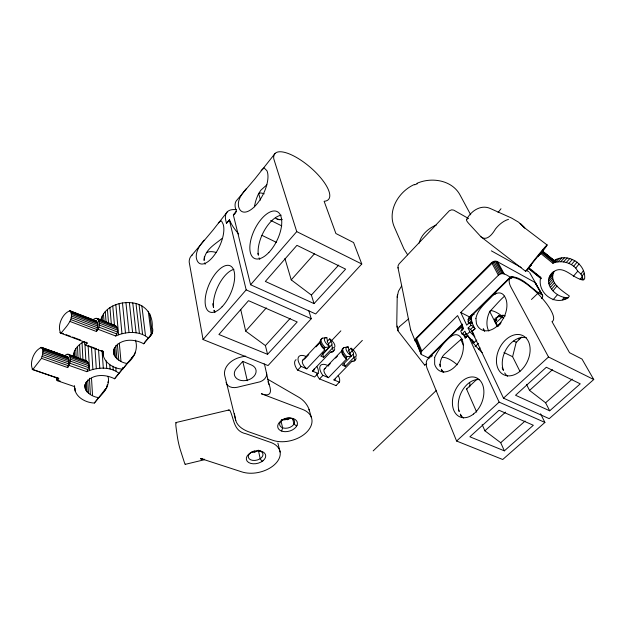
<?xml version="1.0" encoding="UTF-8"?>
<svg xmlns="http://www.w3.org/2000/svg" width="625" height="625" viewBox="0 0 625 625"><rect width="100%" height="100%" fill="white"/><g stroke="black" fill="none" stroke-linecap="round" stroke-linejoin="round"><path stroke-width="0.94" d="M511.375 276.727L510.18 277.188C506.844 275.062 501.961 271.5 498.383 275.258L460.766 312.477L466.727 325.156L469.578 322.359L472.18 323.648C470.859 320.609 469.523 314.891 473.781 313.609L511.375 276.727C524.094 277.312 531.719 289.891 542.414 294.984L542.695 296.727L541.5 298.633M70.117 321.5L96.453 331.5C97.242 328.234 99.062 323.516 96.125 320.859L70.062 310.797C62.453 312.969 56.563 326.625 60.938 333.312C65.117 327.766 75.242 318.68 70.062 310.797M471.305 321.039L468.461 323.82L468.117 319.602L469.617 316.984L510.18 277.188M96.453 331.5L98.195 329.32C100.516 325.289 98.93 314.211 92.773 320M462.164 325.445L462.461 329.695L463.586 328.586M32.727 369.625L41.492 358.344L67.672 367.57C68.5 364.234 70.297 359.695 67.656 356.789L41.742 347.492C34.25 349.523 28.977 362.859 32.727 369.625L58.852 378.625L57.219 380.68L55.953 377.203M401.641 285.969L398.438 291.234L397.203 297.141L396.758 324.664L397.883 330.695L397.914 328.961L399.32 326.734M67.672 367.57C70.453 364.273 71.641 357.969 68.703 354.414L66.859 354.273L64.586 355.688M204.359 256.758L204.109 260.438C204.648 249.828 214.805 244.477 222.039 238.469M41.492 358.344C42.328 354.992 44.25 350.508 41.742 347.492M550.078 275.695L554.18 271.359C547.953 282.445 562.305 290.75 569.375 296.062L568.18 297.742C555.508 298.25 540.516 281.867 553.609 271.547M135.469 340.133C138.32 349.156 134.242 357.625 127.328 363.469C119.445 362.805 108.812 354.375 115.773 346.297C122.766 338.32 135.094 339.008 143.727 343.789C146.812 338.477 155.141 334.633 152.219 327.273C153.188 314.688 145.297 304.344 132.758 302.922C120.25 301.047 103.781 306.625 100.883 320.297M397.203 297.141L397.414 295.016M98.195 329.32L115.711 336.008C118.148 332.758 118.828 326.875 114.32 325.078L97.195 318.438M108.031 376.32C110.227 384.898 104.547 391.961 98.883 397.609C91.414 397.102 80.344 389.43 87.07 381.422C93.984 373.664 105.992 374.398 114.578 378.773L123.656 367.461M69.336 365.484L86.758 371.656C89.141 368.414 90.117 362.594 85.742 360.555L67.852 354.148M540.766 277.156C536.586 292.508 554.641 306.5 568.18 297.742M73.266 355.664C73.812 349.352 78.695 344.352 84.094 341.57M494.766 321.68L496.125 320.367L496.711 317.539L498.555 315.914L503.344 315.258L505.367 315.945M496.125 320.367L496.711 317.539L498.242 317.008M519.984 371.406L512.602 356.711L516.18 342.375L521.812 337.078M467.039 219.32A20.695 3.133 36.8 0 0 469.062 223.852L481.047 236.859L525.625 271.297L534.844 259.32A16.297 0.547 -51.2 0 1 546.828 245.164A26.547 0.898 -51.2 0 1 547.141 245L524.891 228.062L520.172 223.414L524.805 228L518.664 222.242L511.781 218.164L490.422 208.562C480.992 204.148 470.836 211.016 466.609 219.531M107.414 384.383L106.695 387.031L107.57 385.977M107.898 382.625L108.375 380.859M281.648 431.023L282.625 427.766L281.023 421.219M503.781 318.102L502.078 317.227L502.633 315.328M432.508 355.477L431.203 356.758L428.086 357.766L421.25 354.477L415.68 341.141L416.617 338.469L492.953 262.312L495.422 261.438L497.648 261.812L504.188 273.914M421.25 354.477L420.766 352.859L421.781 351.055L457.625 315.586L463.531 328.281L460.695 331.055L462.039 333.969L464.594 335.195L465.883 337.516M351.219 355.805L350.016 354.93A6.625 2.938 44.2 0 1 346.203 349.859A6.625 2.938 44.2 0 1 347.359 346.938L348.273 346.984L348.914 349.961A3.031 1.344 44.2 0 0 349.734 352.438L351.016 356.281L346.961 356.742L346.078 357.656L346.445 359.102L328.469 377.695L322.758 375.25A12.695 5.977 44.4 0 1 320.297 365.75A12.695 5.977 44.4 0 1 328.727 365.992M353.109 354.219L342.391 365.195L345.219 366.383L353.844 357.492L353.391 354.008A3.031 1.344 44.2 0 0 352.555 351.531L351.086 348.211L348.125 351.008M327.422 341.062L329.719 338.898L331.148 342.25A3.07 1.383 43.6 0 1 331.938 344.734L332.32 348.242L323.688 357.312L320.773 356.086L329.406 346.992L328.172 343.117A3.07 1.383 43.6 0 1 327.391 340.625L326.828 337.641L325.867 337.586A6.711 3.031 43.6 0 0 324.57 340.492A6.711 3.031 43.6 0 0 328.383 345.609L329.609 346.5M123.039 367.398L122.266 369.133L123.195 368.016M540.289 253.773L543.578 249.289L528.25 268.289L541.125 278.711M74.531 385.922C73.883 396.406 85.117 402.711 94.352 403.047L105.742 388.672M227.281 211.867L212.852 230.273L191.438 255.687M275.133 153.391L255.07 178.695L236.867 200.156A34.344 14.078 40.2 0 0 235.531 208.703C239.164 212.117 228.648 219.461 236.211 211.398M542.102 252.258L542.727 251.273L539.039 255.32L541.258 252.945M143.727 343.789L152.492 332.844M551.289 274C562.234 261.539 572.711 279.711 583.734 279.82L584.688 278.422C585.773 263.086 566.977 252.438 554.219 260.484M583.734 279.82L582.93 279.117L582.094 276.156L584.219 273.18M316.68 373.75A12.672 6.023 44.4 0 0 319.312 378.836L336.008 385.578M102.789 351.109C102.242 361.719 112.992 368.719 122.602 369.148L134.852 354.016M582.094 276.156L580.93 274.062L583.438 270.641M498.07 212.547L500.984 208.758M538.039 256.734L538.898 255.633M246.062 188.922C242.242 193.633 237.703 199.062 238.391 205.562A24.617 11.133 -63.2 0 0 257.078 203.82A24.617 11.133 -63.2 0 0 266.961 170.781L264.133 167.914L261.109 170.523M204.141 240.156C200.094 244.883 196.117 250.367 196.219 256.883A23.875 10.492 -64.9 0 0 213.109 256.695A23.875 10.492 -64.9 0 0 223.125 224.133L221.641 221.203L220.844 220.789L218.328 222.82M296.055 359.641A12.836 6.211 43.8 0 0 297.477 369.984L314.594 377.016L318.109 373.328A12.867 6.164 43.8 0 0 317.062 366.836M84.055 341.867L85.516 345.211L87.234 343.062L85.992 342.094M580.93 274.062L577.773 271.172L575.773 268.078L579.102 263.938M114.578 378.773L123.383 368.07M229.539 219.906L226.453 223.258L229.539 219.906A34.188 14.344 40.1 0 0 238.688 233.977M134.695 353.406L135.609 352.312M105.258 389.547L106.758 387.742M103.508 391.922L105.672 389.328M131.57 358.25L133.828 355.539M150.039 336.078L152.312 333.352M553 290.805L557.008 285.992M540.672 253.375L552.797 263.195C559.664 260.422 567.875 261.672 573.695 266.219L577.086 262.133M94.352 403.047L98.883 397.609M122.602 369.148L127.328 363.469M552.797 263.195L555.602 261.695L542.727 251.273M551.477 289.32L555.531 284.562M571.383 264.648L574.844 260.617M553.039 299.836L557.594 294.555M573.289 276.359L577.773 271.172M562.297 299.812L564.484 297.289M580.07 279.297L582.242 276.789M564.117 299.445L565.633 297.695M581.203 279.742L582.594 278.141M565.719 298.953L566.602 297.93M582.148 280.016L582.93 279.117M308.727 310.461L311.25 318.742L268.039 365.555L203.055 339.539L246.172 289.867L229.305 219.789M250.594 284.766L296.734 231.609L273.781 158.859A35.266 12.555 40.4 0 1 309.477 166.633A35.266 12.555 40.4 0 1 324.125 201.273L335.883 233.508L353.586 242.539L361.781 264L315.68 313.945L250.594 284.766L233.328 214.898M408.641 318.805L399.414 326.648M550.227 287.609L554.32 282.906M531.586 264.648L529.648 266.727M242.789 361.375L236.398 368.617A11.078 8.055 -14.1 0 0 238.773 379.773A11.078 8.055 -14.1 0 0 254.062 376.203A11.078 8.055 -14.1 0 0 251.57 365.07L242.789 361.375L247.297 380.742M568.875 263.391L572.422 259.398M549.305 285.727L553.43 281.078M267.562 354.328L218.914 334.5L248.508 300.672L297.211 321.977L267.562 354.328L265.414 345.602L245.672 331.094L266.336 307.867M314.047 303.602L265.336 281.438L296.93 245.336L345.625 269.141L314.047 303.602L311.391 295.078L291.234 279.883L314.438 253.797M529.078 268.219L525.625 271.297M530.656 265.844L531.641 264.742M548.727 283.719L552.867 279.125M531.562 264.719L530.312 266.078M265.414 345.602L290.172 318.391M311.391 295.078L338.703 265.062M566.227 262.469L569.852 258.516M548.516 281.648L552.664 277.125M548.672 279.578L552.82 275.117M529.805 266.773L528.633 268.008M326.828 337.641L322.398 338.172L321.281 339.172A8.617 3.914 43.7 0 0 324.008 348.039L324.789 349.867L306.805 368.836L300.93 366.328A12.867 6.164 43.8 0 1 298.375 357.25A12.867 6.164 43.8 0 1 305.688 356.281M302.664 360.219L320.477 341.266M549.203 277.578L553.328 273.18M304.812 358.781L308.758 354.578M316 346.883L319.297 343.383M297.625 370.164L301.07 366.508M563.484 261.906L567.188 257.969M328.164 344.258L340.867 330.844M324.391 348.383L325.273 347.453L329.406 346.992M323.688 357.312L322.766 354.281L331.633 344.945M318.094 373.438L312.398 371.117L330.383 352.242L331.266 352.008A7.656 3.492 43.7 0 0 331.812 351.523M330.383 352.242L332.539 351.859L333.672 350.859A8.617 3.906 43.6 0 0 334.664 348.516M343.055 348.422L343.93 347.516L348.273 346.984M324.25 369.133L342.055 350.57A7.555 3.383 44.3 0 0 345.141 357.945L346.445 359.102M328.281 365.641L330.258 363.586M335.523 358.094L337.5 356.039M319.461 379.008L322.906 375.43M349.492 353.578L362.344 340.391M560.695 261.703L564.484 257.773M266.852 184.82L260.844 190.219L258.656 193.523A24.359 11.391 -63.1 0 0 254.484 206.82M339.43 382.156L333.906 379.906L351.875 361.414L352.711 361.164M351.875 361.414L353.992 361.031L355.109 360.047A8.508 3.789 44.2 0 0 355.984 357.695M335.938 385.664L339.445 382.047A12.695 5.977 44.4 0 0 338.25 375.578M557.914 261.867L561.789 257.938M555.188 262.391L559.141 258.453M428.086 357.766L462.406 324.078M554.039 261.828L556.602 259.312M468.648 318.078L471.461 315.32M429.484 357.07L462.352 324.828M468.117 319.602L470.945 316.836M458.508 329.992L461.25 327.305M494.852 294.359L496.242 293M510.828 278.703L512.906 276.664M468.055 321.531L470.891 318.758M462.039 333.969L464.883 331.188L466.594 334.852L474.195 342.547L476.789 340.047M474.898 336.859L469.812 331.719L468.094 328.062L470.961 325.266L473.508 326.523L474.82 328.828M464.594 335.195L466.305 333.539M468.094 328.062L470.641 329.312L473.508 326.523M466.594 334.852L469.812 331.719M463.203 333.664A29.336 10.297 45.6 0 0 463.961 335.438L465.172 338.062L467.992 335.32M471.969 331.453L474.984 328.781L471.969 331.453L503.484 398.164L549.203 418.664L593.75 379.523L582.016 359.07L569.539 352.703L551.984 321.602A30.172 8.859 44.9 0 0 531.828 288.117A30.172 8.859 44.9 0 0 510.5 286.344L548.516 356.992L593.75 379.523M467.594 335.953L465.172 338.062M496.641 317.758L498.555 315.914L502.57 315.375M495 320.883L496.352 319.57M494.867 321.133L496.898 319.172M472.594 343.117L473.742 342.008L471.773 339.383M496.086 322.625L502.078 317.227M475 346.711L478.477 343.375M497.734 325.891L501.109 322.664M497.875 326.258L500.641 323.609M478.672 349.227L480.07 347.891M373.18 450.898L436.508 390.273M531.461 299.477L539.844 291.469M476.695 412.148L466.539 389.039L477.211 379.008M456.594 441.031L499.141 402.133L544.906 422.438L502.727 459.5L456.594 441.031L426.922 367.922A28.711 11.328 46.1 0 1 429.523 358.039M503.484 398.164L548.516 356.992M504.359 450.844L469.875 436.789L499.039 410.258L533.336 425.266L504.359 450.844L500.711 442.719L484.898 430.82L505.578 412.109M549.703 410.805L515.531 395.258L546.328 367.25L580.258 383.836L549.703 410.805L545.602 402.789L529.539 390.422L552.445 369.688M500.711 442.719L525.094 421.031M545.602 402.789L572.234 379.102M469.617 316.984L460.766 312.477M322.766 354.281L323.133 353.008M462.461 339.195A20.086 13.453 -65.5 0 0 460.852 339.617C455.523 344.086 450.219 349.117 444.867 353.828C441.156 357.102 439.648 362.055 440.359 366.891L439.68 364.164M414.352 184.5C398.82 191.398 386.992 210.5 394.391 227.18L403.898 248.867L407.633 254.797M504.656 296.07C499.312 300.672 494.672 306.477 489.75 311.5A20.609 14.148 -62.2 0 0 487.992 329.375L488.82 331.062M115.711 336.008C125.867 331.391 139.516 330.531 148.438 338.141M86.758 371.656C96.789 367.156 110.062 366.242 119.086 373.367M416.883 183.367C431.656 176.742 452.438 180.086 460.305 195.484L470.727 214.828M353.992 361.031L354.227 360.953A8.5 3.797 44.2 0 0 355.102 359.602M508.492 219.359C503.172 220.938 498.828 224.797 495.414 229.055C492.867 233.461 486.984 241.719 481.047 236.859M204.539 459.273L200.992 459.32L200.742 458.539L241.93 471.922A24.633 15.531 -13.6 0 0 275.547 463.656A24.633 15.531 -13.6 0 0 270.625 442.391L245.977 433.766C233.242 431.133 234.289 419.016 229.82 410.164L228.258 410.219M333.906 379.906L334.758 379.633A7.461 3.516 44.4 0 0 335.57 378.398M332.539 351.859L332.789 351.781A8.617 3.914 43.7 0 0 333.742 350.445M343.93 347.516L343.695 347.586A8.508 3.789 44.2 0 0 346.594 356.406L346.961 356.742M325.648 368.383L324.789 368.641A7.461 3.516 44.4 0 0 327.18 376.547L328.469 377.695M312.398 371.117L313.297 370.859A7.562 3.625 43.8 0 0 314.25 368.719M322.398 338.172L322.156 338.242A8.617 3.906 43.6 0 0 324.891 347.109L325.273 347.453M304.148 359.484L303.25 359.727A7.562 3.625 43.8 0 0 305.492 367.672L306.805 368.836M204.219 459.773L185.273 464.344M229.055 409.961L175.984 422.539M502.164 315.664L497.867 316.57L501.961 316.273M94.492 320.883L96.125 320.859M501.562 315.938L504.266 315.469M555.602 261.695L554.844 261.672L551.219 258.734M466.539 389.039L467.062 388.992M516.672 342.367L513.609 341.094M354.047 357.016L354.961 357.047A6.625 2.938 44.2 0 0 352.273 349.078L351.086 348.211M111.383 324.57L114.32 325.078M332.523 347.75L333.477 347.797A6.711 3.031 43.6 0 0 330.93 339.781L329.719 338.898M259.992 451.086L261.766 451.484M200.742 458.539L202.398 458.969M67.656 356.789L41.078 347.297M85.742 360.555L82.945 359.961L82.039 342.742M56.602 379.867L60.188 381.094M57.219 380.68L74.594 386.633L74.555 386.023M32.125 369.258L58.227 378.25L57.734 377.562M42.086 356.43L68.242 365.68M42.82 352.844L68.914 362.133M69.867 363.219L87.875 369.617M42.531 354.578L68.656 363.852M70.312 359.148L88.852 365.781M42.883 349.922L68.898 359.227M42.938 351.281L68.992 360.578M70.195 361.078L88.578 367.641M69.906 356.094L88.094 362.641M70.219 357.469L88.688 364.094M42.281 348.008L68.219 357.312M40.297 347.43L66.148 356.695M42.664 348.828L68.641 358.133M69.398 355.062L87.094 361.438M73.852 356.797L76.477 357.742M85.516 345.211L102.992 351.664M59.773 332.352L63.391 333.695M66.102 334.703L70.617 336.383M72.43 337.055L80.57 340.078M60.281 332.992L87.234 343.062M88.438 345.789L96.562 348.789M101.078 350.461L102.883 351.125M71.133 317.711L97.414 327.758M70.703 319.562L97.016 329.594M99 324.906L117.477 332.008M71.469 314.43L97.68 324.5M71.391 315.977L97.633 326.039M98.703 327.039L116.805 333.969M98.914 321.344L117.484 328.516M69.336 310.664L96.758 321.336M71.102 312.031L97.234 322.109M99.07 322.992L117.703 330.172M71.375 313.102L97.547 323.18M96.266 318.242L115.758 325.93M98.547 320.008L116.828 327.086M499.641 316.734L501.453 317.461M246.172 289.867L311.25 318.742M261.953 235.352L276.516 242.406M503.961 352.523L512.602 356.711M296.734 231.609L361.781 264M270.695 220.406L281.75 225.898M491.344 250.836L521.148 267.469M526.258 270.32L528.812 271.75M468.609 218.57L453.766 210.148L451.719 209.82L449.383 210.727L399.047 263.922L398.047 265.852L398.07 268.07M267.625 379.18L298.336 396.984C303.625 399.922 307.773 404.875 309.516 410.687L309.055 409.477L311.445 417.57M416.867 342.414L415.68 341.141M296.594 426.047L293.977 423.992L292.539 418.398M542.727 251.359L555.406 261.617M542.516 251.437L555.438 261.898M542.516 251.688L544.695 253.453M542.094 251.852L554.898 262.219M541.477 252.5L554.008 262.656M528.711 267.578L540.734 277.383L540.93 278.641M535.383 273.516L536.883 274.734M539.133 276.578L540.633 277.797M528.375 268.055L540.797 278.195M324.789 349.867L323.461 348.688A7.656 3.492 43.7 0 1 320.164 341.961M573.695 266.219L575.773 268.078M346.078 357.656L345.711 357.32A8.5 3.797 44.2 0 1 342.82 348.5M473.742 342.008L474.195 342.547M424.617 365.023L397.883 330.727L397.008 326.109M473.977 334.805L470.641 329.312M262 461.414L260.18 458.641L258.352 450.164L257.609 450.656A7.438 4.734 -13.5 0 1 252.102 451.977M332.32 348.242L333.422 350.93M529.617 272.539L542.414 294.984M542.75 295.789L534.867 282.367L497.109 261.516A4.273 2.953 -26.8 0 0 491.383 262.828L416.07 338.211A4.047 2.727 -21.7 0 0 416.328 342.164M541.719 294.391L534.867 282.367A4.164 2.773 -27.3 0 1 535.914 284.211M353.844 357.492L354.875 360.125M496.625 261.469L503.156 273.578M495.422 261.438L501.945 273.547M494.156 261.734L500.656 273.844M492.953 262.312L499.43 274.438M491.922 263.125L498.383 275.258M526.5 384.367L529.539 390.422M497.359 326.688L489.75 311.5L490.531 310.594A21.289 6.969 45.3 0 1 501.062 315.344M540.562 413.781L544.906 422.438M484.492 331.359L483.227 328.766A20.703 14.094 -62.2 0 0 484.711 330.68M502.172 367.773L503.438 370.375A21.68 15.492 -64 0 1 507.555 347.164A21.68 15.492 -64 0 1 526.312 337.703M474.812 328.695L473.562 326.086A29.508 10.016 45.4 0 1 474.203 314.227M469.578 322.359L470.961 325.266M468.398 336.203L499.141 402.133M460.852 339.617L463.281 344.93M482.164 424.594L484.898 430.82M442.469 371.883L441.352 369.234A20.172 13.398 -65.5 0 0 443.766 372.297M458.469 409.773L459.211 411.539A21.148 14.664 -67.7 0 1 462.914 389.57A21.148 14.664 -67.7 0 1 479.57 379.672M461.766 417.594L460.297 414.102A21.148 14.664 -67.7 0 0 463.539 418.047M416.617 338.469L421.781 351.055M415.945 339.344L421.094 351.938M415.625 340.266L420.766 352.859M397.961 267.531L410.656 329.898L415.172 340.984M267.953 381.742C271.82 390.109 272.344 397.812 261.352 393.75L302.641 409.445A25.102 16.258 -14.9 0 1 306.945 431.906A25.102 16.258 -14.9 0 1 272.695 440.258L248.055 431.578C242.969 429.539 237.492 426.117 235.781 420.602L224.68 375.336A19.672 14.266 -14.1 0 1 240.859 357.109A32.477 23.773 -14.2 0 1 245.742 356.148M277.883 443.062L280.125 452.047M344.242 363.367L345.219 366.383M284.914 258.453L291.234 279.883M260.523 200.078L258.656 193.523L260.477 192.914A24.805 9.82 40.2 0 1 264.211 193.828M257.891 253.305L258.391 255.188A25.875 12.594 -64.1 0 1 264.406 230.406A25.875 12.594 -64.1 0 1 281.203 215.203M269.023 384.469L264.891 365.93A19.664 14.266 -14 0 0 264.133 363.828M226.453 223.258L225.813 220.539A34.117 14.445 40.1 0 1 236.125 209.695M240.695 309.391L245.672 331.094M410.555 329.406L410.656 329.898M212.758 303.727L213.516 307.523A25.109 11.805 -66.1 0 1 219.102 284.219A25.109 11.805 -66.1 0 1 233.922 269.312M214.438 312.117L214.062 310.25A25.109 11.805 -66.1 0 0 214.992 312.516M234.375 413.539L235.781 420.602M203.055 339.539L189.18 262.039A33.258 15.766 39.8 0 1 192.523 254.742M149.648 313.469L152.219 333.477M148.289 311.273L151.266 334.656M141.859 305.867L145.477 335.727M139.055 304.578L142.586 334.453M136 303.586L139.438 333.477M132.758 302.922L136.086 332.836M129.375 302.594L132.602 332.531M125.93 302.609L129.039 332.578M122.477 302.969L125.477 332.969M119.086 303.664L121.977 333.695M115.828 304.688L118.609 334.758M119.312 343.18L120.969 361.133M117.344 344.07L118.797 360.141M112.758 306.016L114.461 325.164M115.758 345.641L116.922 358.875M114.602 347.922L115.422 357.375M115.773 367.312L116.102 371.102M113.758 349.07L114.328 355.688M109.938 307.625L111.305 323.633M113.437 351.023L113.68 353.859M112.906 366.125L113.219 369.922M107.414 309.484L108.562 323.352M109.711 364.289L110.094 369.031M105.242 311.555L106.078 321.961M103.461 313.805L104.055 321.375M106.187 360.852L106.773 368.453M102.102 316.172L102.453 320.812M101.188 318.633L101.328 320.523M103.133 351.656L103.414 355.453M102.07 351.086L103.328 368.195M98.492 349.242L99.82 368.273M94.992 348.672L96.32 368.68M91.508 347.477L92.883 369.406M91.5 378.203L92.547 395.453M88.117 345.625L89.586 370.445M89.422 378.234L90.375 394.531M87.742 379.922L88.508 393.344M84.945 344.102L85.867 360.641M86.406 381.391L86.984 391.938M85.453 382.672L85.867 390.344M84.977 384.781L85.188 388.617M84.859 384.891L84.961 386.805M79.594 344.531L80.297 358.617M77.5 346.516L78.047 358.047M75.789 348.672L76.234 358.289M74.508 350.938L74.797 357.531M73.656 353.281L73.781 356.164M75.062 388.234L75.188 391.125M74.586 386.43L74.656 388.805M102.992 351.445L103 353.953M205.133 264.273A23.758 10.602 -64.9 0 1 204.602 262.891M206.523 252.695A23.969 11.133 39.9 0 1 216.43 252.539M259.789 259.344A25.875 12.594 -64.1 0 1 259.094 257.844M282.242 219.508A13.258 5.242 40.2 0 1 275.57 218.148M281.672 218.75A11.992 4.758 40.2 0 1 276.977 219.242M462.219 330.43A29.336 10.297 45.6 0 1 462.086 326.562M442.453 357.383A20.68 7.992 46 0 1 457.234 364.812M469.672 382.766A20.68 7.992 46 0 1 469.578 387M482.172 352.617A29.391 10.219 45.5 0 1 469.883 338.242M507.562 376.211A21.68 15.492 -64 0 1 504.664 372.906M519.008 338.203A21.289 6.969 45.3 0 1 519.102 339.547M473.406 333.656A29.453 10.102 45.5 0 1 472.141 331.539M498.094 326.062A11.375 3.727 45.3 0 1 496.211 317.82M495.086 321.859A10.289 3.375 45.3 0 1 496.164 319.312M419.18 243.117A24.328 17.578 -25.5 0 1 436.25 225.055M414.648 184.859A17.25 13.023 -26.2 0 1 417.32 183.797M547.141 245A16.273 0.547 -51.2 0 1 541.727 252.5M426.703 363.977A15.219 0.734 -37.7 0 1 424.828 364.719M226.078 382.398A9.922 7.242 -14.9 0 0 237.227 387.281L260.25 381.75A9.883 7.227 -13.4 0 0 266.57 372.906M289.18 418.891A8.305 5.438 -14.9 0 1 287.242 419.758M288.758 418.516A7.57 4.953 -14.9 0 1 281.359 419.633M185.367 464.148A9.461 0.773 78 0 1 184.641 463.258L180.219 449.508A9.57 0.797 77.9 0 1 177.289 436.242L176.281 429.047A18.898 1.555 77.9 0 1 176.57 422.984M255.352 451.984A8.148 5.195 -13.5 0 1 253.969 452.266M251.836 451.953A7.492 4.734 -13.5 0 0 249.328 458.914A7.492 4.734 -13.5 0 0 259.43 459.133L260.93 458.141A7.492 4.734 -13.5 0 0 260.781 451.367L259.234 450.828A7.492 4.734 -13.5 0 0 257.445 450.617M253.609 451.203A7.492 4.734 -13.5 0 1 254.875 450.859M475.914 318.375L476.438 323.648A20.789 14.047 -62.2 0 0 498.172 325.195A20.789 14.047 -62.2 0 0 504.531 296.289C500.992 290.195 494.109 293.336 490.68 297.703C484.828 303.695 477.477 309.68 475.914 318.375M434.672 357.367L434.656 364.32A20.258 13.359 -65.5 0 0 454.805 366.836A20.258 13.359 -65.5 0 0 461.359 338.32C453.711 325.391 437.602 350.625 434.672 357.367M294.344 423.328L293.602 424.648A7.633 4.953 -14.9 0 1 283.422 428.047L281.867 427.492A7.633 4.953 -14.9 0 1 280.961 421.148A7.633 4.953 -14.9 0 1 290.258 418.047A7.633 4.953 -14.9 0 1 294.344 423.328M297.086 425.18L296.094 426.922A10.062 6.516 -14.9 0 1 282.695 431.398L280.641 430.664A10.062 6.516 -14.9 0 1 279.438 422.32A10.062 6.516 -14.9 0 1 291.711 418.219A10.062 6.516 -14.9 0 1 297.086 425.18M262.984 460.758L261.008 462.063A9.883 6.227 -13.5 0 1 248.672 462.523A9.883 6.227 -13.5 0 1 248.492 454.398A9.883 6.227 -13.5 0 1 260.766 451.133L262.805 451.844A9.883 6.227 -13.5 0 1 262.984 460.758M222.086 306.727A25.242 11.672 -66.1 0 0 231.492 266.641A25.242 11.672 -66.1 0 0 206.148 293.234A25.242 11.672 -66.1 0 0 222.086 306.727M268.883 252.445A26.016 12.461 -64.1 0 0 277.82 211.961A26.016 12.461 -64.1 0 0 250.695 240.57A26.016 12.461 -64.1 0 0 268.883 252.445M473.578 414A21.242 14.617 -67.6 0 0 478.227 378.797A21.242 14.617 -67.6 0 0 452.625 399.219A21.242 14.617 -67.6 0 0 473.578 414M519.555 371.648A21.773 15.445 -64 0 0 523.688 336.07A21.773 15.445 -64 0 0 496.602 357.812A21.773 15.445 -64 0 0 519.555 371.648"/></g></svg>
